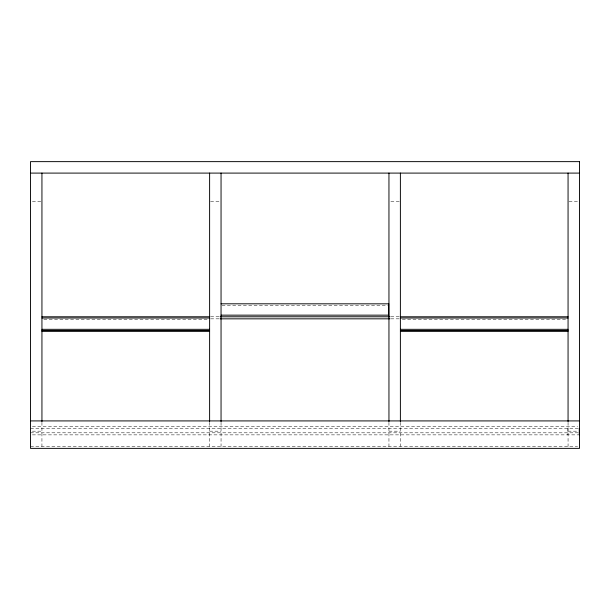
<?xml version="1.0" encoding="UTF-8"?>
<svg xmlns="http://www.w3.org/2000/svg" width="610" height="610" viewBox="0 0 610 610"><rect width="100%" height="100%" fill="white"/><g stroke="black" fill="none" stroke-linecap="round" stroke-linejoin="round"><path stroke-width="0.46" stroke-dasharray="3.05 2.29" d="M32.406 201.483L40.984 201.483M210.564 201.483L219.142 201.483M390.858 201.483L399.436 201.483M569.016 201.483L577.594 201.483M222.002 305.541L387.769 305.457M210.641 316.788L219.219 316.773M390.781 316.788L399.359 316.773M210.641 318.847L219.219 318.832M390.781 318.847L399.359 318.832M43.844 319.686L207.705 319.663M402.295 319.686L566.156 319.663M32.406 426.421L577.594 426.421M30.5 428.464L579.294 428.464M32.406 431.171L41.938 431.171M209.611 431.171L221.049 431.171M388.951 431.171L400.389 431.171M568.062 431.171L577.594 431.171M30.5 432.81L579.5 432.825M32.406 434.869L579.5 434.869M30.5 446.307L577.594 446.307M568.062 422.356L568.062 446.307M567.857 428.464L567.857 434.869M400.389 422.356L400.389 446.307M388.951 422.356L388.951 446.307M221.049 422.356L221.049 446.307M209.611 422.356L209.611 446.307M41.938 422.356L41.938 446.307"/><path stroke-width="0.91" d="M30.5 173.095L579.5 173.095M221.049 303.803L388.722 303.833M221.049 315.149L388.722 315.149M41.938 316.788L209.688 316.773M220.172 316.788L389.828 316.773M400.312 316.788L568.062 316.773M41.938 318.008L209.611 318.008M400.389 318.008L568.062 318.008M220.172 318.847L389.828 318.832M41.938 329.316L209.611 329.316M400.389 329.316L568.062 329.316M41.938 330.94L209.611 330.94M400.389 330.94L568.062 330.94M41.938 330.978L209.611 330.978M400.389 330.978L568.062 330.978M30.5 420.915L579.5 420.915M579.294 428.464L579.294 434.869M568.062 173.072L568.062 421.647M400.389 173.072L400.389 421.647M388.951 173.072L388.951 421.647M388.722 303.803L388.722 316.788M221.049 173.072L221.049 421.647M209.611 173.072L209.611 421.647M41.938 173.072L41.938 421.647M579.5 161.635L30.5 161.635L30.5 448.365L579.5 448.365L579.5 161.635"/></g></svg>
